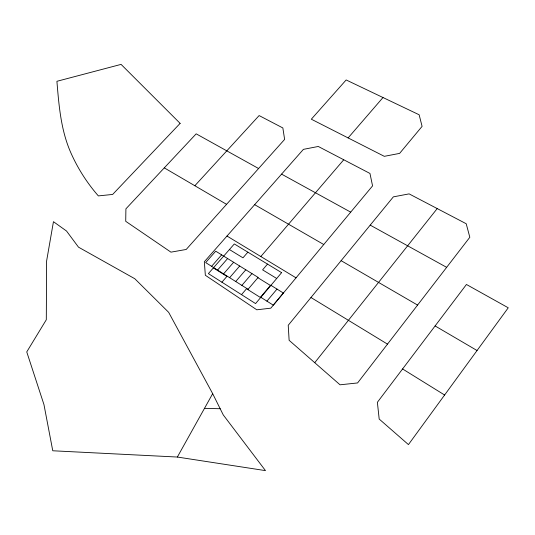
<?xml version="1.0" encoding="UTF-8"?>
<svg xmlns="http://www.w3.org/2000/svg" width="535" height="535" viewBox="0 0 535 535"><rect width="100%" height="100%" fill="white"/><g stroke="black" fill="none" stroke-linecap="round" stroke-linejoin="round"><path stroke-width="0.8" d="M177.359 457.044L212.676 393.666L168.659 312.326L134.793 278.728L78.491 247.157L66.521 231.02L53.453 221.684L46.605 261.006L46.304 319.749L26.75 351.916L43.957 404.587L52.764 450.771L177.359 457.044L265.48 470.619L223.269 414.939L212.676 393.666M477.053 350.525L408.439 444.598L379.188 419.052L377.376 402.3L466.44 284.48L508.25 307.792L477.053 350.525L435.115 325.949M387.494 344.132L469.824 237.266L466.206 223.737L409.101 193.877L393.345 196.867L288.231 325.28L289.121 340.307L340.046 384.805L357.581 382.946L387.494 344.132L310.969 297.513M437.222 208.576L314.74 362.69M323.755 244.522L270.804 308.167L256.807 309.805L205.346 275.271L204.33 261.749L303.419 149.352L318.278 146.47L369.959 173.447L372.567 185.886L323.755 244.522L254.647 204.664M266.905 301.138L276.996 289.087M260.331 297.447L270.663 285.168L283.376 293.033L273.278 305.151L260.572 297.152M247.812 289.569L258.144 277.424L215.719 251.176L205.674 262.598L248.059 289.281M241.506 294.651L246.521 288.76L260.599 297.62M267.513 264.096L262.611 269.861L276.695 278.488M241.867 285.382L251.952 273.592M235.728 281.517L245.799 269.787M260.819 256.539L343.744 159.764M221.905 282.199L226.907 276.408L213.385 267.895M247.872 252.166L242.97 257.83L229.428 249.537M348.118 137.923L384.304 156.327L399.618 153.391L422.088 126.374L419.139 114.771L346.158 79.956L311.323 119.198L348.118 137.923L382.993 97.53M229.629 277.678L239.7 266.009M223.576 273.866L233.641 262.264M217.564 270.088L227.622 258.539M211.599 266.33L221.65 254.847M164.292 167.87L194.847 185.739L259.114 115.567L282.854 127.952L284.62 139.414L186.207 249.464L170.946 252.152L125.718 221.309L125.906 208.844L196.178 133.83L258.592 168.525M204.39 408.352L220.206 408.74M281.564 174.122L350.713 212.148M370.207 225.128L446.651 267.346M341.123 260.672L417.567 305.077M194.847 185.739L226.559 204.337M226.987 236.042L296.036 277.839M257.897 277.705L270.422 285.456M402.574 368.949L444.612 395.011M281.604 272.656L255.576 303.579L208.389 273.612L234.323 243.94L281.604 272.656M180.128 123.371L112.651 194.439L98.353 195.904C87.265 183.204 78.07 168.893 71.175 153.505C60.937 130.848 58.93 105.756 56.911 81.3L121.077 64.381L180.128 123.371"/></g></svg>
